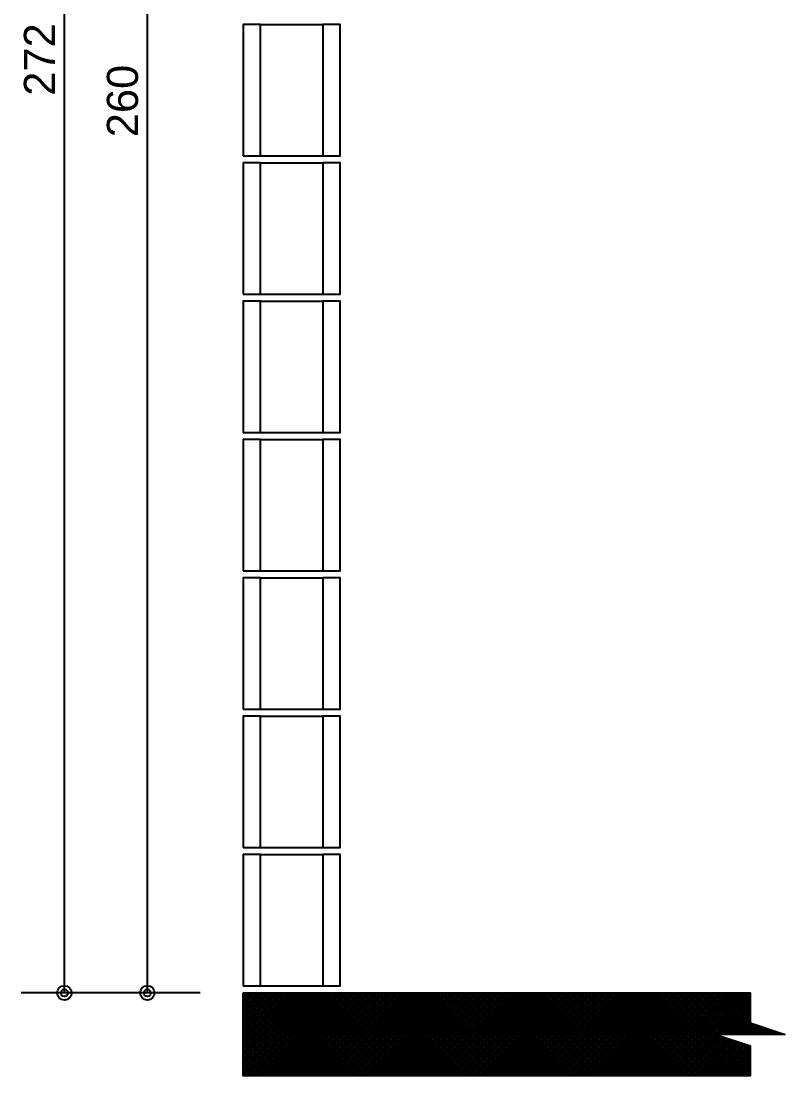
# Model space of a CAD drawing. Extents: x 0 to 119, y 0 to 84.
# Drawn here: x 57.99 to 62.4, y 52.02 to 58.12 of the extents above; entities that cross this region are included whole.
import ezdxf

# ---------------------------------------------------------------- set-up
doc = ezdxf.new("R2010")
doc.units = 0
doc.header["$MEASUREMENT"] = 0
for name, color, linetype in [('10', 252, 'CONTINUOUS'), ('29', 9, 'CONTINUOUS'), ('32', 250, 'CONTINUOUS'), ('6', 178, 'CONTINUOUS')]:
    doc.layers.add(name, color=color, linetype=linetype)
doc.styles.add('TQS_ARIAL', font='arial.ttf')

msp = doc.modelspace()

# ---------------------------------------------------------------- linework, layer by layer
at = {"layer": '10', "color": 252, "linetype": 'Continuous'}
for p, q in [((59.370338, 58.098924), (59.730338, 58.098924)), ((59.370338, 57.338924), (59.730338, 57.338924)), ((59.370338, 57.298924), (59.730338, 57.298924)), ((59.370338, 56.538924), (59.730338, 56.538924)), ((59.370338, 56.498924), (59.730338, 56.498924)), ((59.370338, 55.738924), (59.730338, 55.738924)), ((59.370338, 55.698924), (59.730338, 55.698924)), ((59.370338, 54.938924), (59.730338, 54.938924)), ((59.370338, 54.898924), (59.730338, 54.898924)), ((59.370338, 54.138924), (59.730338, 54.138924)), ((59.370338, 54.098924), (59.730338, 54.098924)), ((59.370338, 53.338924), (59.730338, 53.338924)), ((59.370338, 53.298924), (59.730338, 53.298924)), ((59.370338, 52.538924), (59.730338, 52.538924))]:
    msp.add_line(p, q, dxfattribs=at)
for points in [[(59.270338, 57.338924), (59.370338, 57.338924), (59.370338, 58.098924), (59.270338, 58.098924), (59.270338, 57.338924)], [(59.730338, 57.338924), (59.830338, 57.338924), (59.830338, 58.098924), (59.730338, 58.098924), (59.730338, 57.338924)], [(59.270338, 56.538924), (59.370338, 56.538924), (59.370338, 57.298924), (59.270338, 57.298924), (59.270338, 56.538924)], [(59.730338, 56.538924), (59.830338, 56.538924), (59.830338, 57.298924), (59.730338, 57.298924), (59.730338, 56.538924)], [(59.270338, 55.738924), (59.370338, 55.738924), (59.370338, 56.498924), (59.270338, 56.498924), (59.270338, 55.738924)], [(59.730338, 55.738924), (59.830338, 55.738924), (59.830338, 56.498924), (59.730338, 56.498924), (59.730338, 55.738924)], [(59.270338, 54.938924), (59.370338, 54.938924), (59.370338, 55.698924), (59.270338, 55.698924), (59.270338, 54.938924)], [(59.730338, 54.938924), (59.830338, 54.938924), (59.830338, 55.698924), (59.730338, 55.698924), (59.730338, 54.938924)], [(59.270338, 54.138924), (59.370338, 54.138924), (59.370338, 54.898924), (59.270338, 54.898924), (59.270338, 54.138924)], [(59.730338, 54.138924), (59.830338, 54.138924), (59.830338, 54.898924), (59.730338, 54.898924), (59.730338, 54.138924)], [(59.270338, 53.338924), (59.370338, 53.338924), (59.370338, 54.098924), (59.270338, 54.098924), (59.270338, 53.338924)], [(59.730338, 53.338924), (59.830338, 53.338924), (59.830338, 54.098924), (59.730338, 54.098924), (59.730338, 53.338924)], [(59.270338, 52.538924), (59.370338, 52.538924), (59.370338, 53.298924), (59.270338, 53.298924), (59.270338, 52.538924)], [(59.730338, 52.538924), (59.830338, 52.538924), (59.830338, 53.298924), (59.730338, 53.298924), (59.730338, 52.538924)]]:
    msp.add_lwpolyline(points, dxfattribs=at)
at = {"layer": '29', "color": 9, "linetype": 'Continuous'}
for p, q in [((59.270338, 52.029564), (59.739698, 52.498924)), ((59.270338, 52.043707), (59.725556, 52.498924)), ((59.270338, 52.057849), (59.711414, 52.498924)), ((59.270338, 52.071991), (59.697271, 52.498924)), ((59.270338, 52.086133), (59.683129, 52.498924)), ((59.270338, 52.100275), (59.668987, 52.498924)), ((59.270338, 52.114417), (59.654845, 52.498924)), ((59.270338, 52.128559), (59.640703, 52.498924)), ((59.270338, 52.142702), (59.626561, 52.498924)), ((59.270338, 52.156844), (59.612419, 52.498924)), ((59.270338, 52.170986), (59.598277, 52.498924)), ((59.270338, 52.185128), (59.584134, 52.498924)), ((59.270338, 52.19927), (59.569992, 52.498924)), ((59.270338, 52.213412), (59.55585, 52.498924)), ((59.270338, 52.227554), (59.541708, 52.498924)), ((59.270338, 52.241697), (59.527566, 52.498924)), ((59.270338, 52.255839), (59.513424, 52.498924)), ((59.270338, 52.269981), (59.499282, 52.498924)), ((59.270338, 52.284123), (59.485139, 52.498924)), ((59.270338, 52.298265), (59.470997, 52.498924)), ((59.270338, 52.312407), (59.456855, 52.498924)), ((59.270338, 52.325591), (59.442713, 52.498924)), ((59.270338, 52.340691), (59.428571, 52.498924)), ((59.270338, 52.354834), (59.414429, 52.498924)), ((59.270338, 52.368976), (59.400287, 52.498924)), ((59.270338, 52.383118), (59.386144, 52.498924)), ((59.270338, 52.39726), (59.372002, 52.498924)), ((59.270338, 52.411402), (59.35786, 52.498924)), ((59.270338, 52.425544), (59.343718, 52.498924)), ((59.270338, 52.439686), (59.329576, 52.498924)), ((59.270338, 52.453829), (59.315434, 52.498924)), ((59.270338, 52.467971), (59.301292, 52.498924)), ((59.270338, 52.482113), (59.28715, 52.498924)), ((59.270338, 52.496255), (59.273007, 52.498924)), ((59.270338, 52.49496), (59.746373, 52.018924)), ((59.270338, 52.480818), (59.732231, 52.018924)), ((59.270338, 52.466676), (59.718089, 52.018924)), ((59.27384, 52.018924), (59.75384, 52.498924)), ((59.280516, 52.498924), (59.760516, 52.018924)), ((59.287982, 52.018924), (59.767982, 52.498924)), ((59.294658, 52.498924), (59.774658, 52.018924)), ((59.302124, 52.018924), (59.782124, 52.498924)), ((59.3088, 52.498924), (59.7888, 52.018924)), ((59.316266, 52.018924), (59.796266, 52.498924)), ((59.322942, 52.498924), (59.802942, 52.018924)), ((59.330409, 52.018924), (59.810409, 52.498924)), ((59.337084, 52.498924), (59.817084, 52.018924)), ((59.344551, 52.018924), (59.824551, 52.498924)), ((59.351226, 52.498924), (59.831226, 52.018924)), ((59.358693, 52.018924), (59.838693, 52.498924)), ((59.365368, 52.498924), (59.845368, 52.018924)), ((59.372835, 52.018924), (59.852835, 52.498924)), ((59.37951, 52.498924), (59.85951, 52.018924)), ((59.386977, 52.018924), (59.866977, 52.498924)), ((59.393653, 52.498924), (59.873653, 52.018924)), ((59.401119, 52.018924), (59.881119, 52.498924)), ((59.407795, 52.498924), (59.887795, 52.018924)), ((59.415261, 52.018924), (59.895261, 52.498924)), ((59.421937, 52.498924), (59.901937, 52.018924)), ((59.429403, 52.018924), (59.909403, 52.498924)), ((59.436079, 52.498924), (59.916079, 52.018924)), ((59.443546, 52.018924), (59.923546, 52.498924)), ((59.450221, 52.498924), (59.930221, 52.018924)), ((59.457688, 52.018924), (59.937688, 52.498924)), ((59.464363, 52.498924), (59.944363, 52.018924)), ((59.47183, 52.018924), (59.95183, 52.498924)), ((59.478505, 52.498924), (59.958505, 52.018924)), ((59.485972, 52.018924), (59.965972, 52.498924)), ((59.492648, 52.498924), (59.972648, 52.018924)), ((59.500114, 52.018924), (59.980114, 52.498924)), ((59.50679, 52.498924), (59.98679, 52.018924)), ((59.514256, 52.018924), (59.994256, 52.498924)), ((59.520932, 52.498924), (60.000932, 52.018924)), ((59.528398, 52.018924), (60.008398, 52.498924)), ((59.535074, 52.498924), (60.015074, 52.018924)), ((59.542541, 52.018924), (60.022541, 52.498924)), ((59.549216, 52.498924), (60.029216, 52.018924)), ((59.556683, 52.018924), (60.036683, 52.498924)), ((59.563358, 52.498924), (60.043358, 52.018924)), ((59.570825, 52.018924), (60.050825, 52.498924)), ((59.5775, 52.498924), (60.0575, 52.018924)), ((59.584967, 52.018924), (60.064967, 52.498924)), ((59.591643, 52.498924), (60.071643, 52.018924)), ((59.599109, 52.018924), (60.079109, 52.498924)), ((59.605785, 52.498924), (60.085785, 52.018924)), ((59.613251, 52.018924), (60.093251, 52.498924)), ((59.619927, 52.498924), (60.099927, 52.018924)), ((59.627393, 52.018924), (60.107393, 52.498924)), ((59.634069, 52.498924), (60.114069, 52.018924)), ((59.641536, 52.018924), (60.121536, 52.498924)), ((59.648211, 52.498924), (60.128211, 52.018924)), ((59.655678, 52.018924), (60.135678, 52.498924)), ((59.662353, 52.498924), (60.142353, 52.018924)), ((59.66982, 52.018924), (60.14982, 52.498924)), ((59.676495, 52.498924), (60.156495, 52.018924)), ((59.683962, 52.018924), (60.163962, 52.498924)), ((59.690637, 52.498924), (60.170637, 52.018924)), ((59.698104, 52.018924), (60.178104, 52.498924)), ((59.70478, 52.498924), (60.18478, 52.018924)), ((59.712246, 52.018924), (60.192246, 52.498924)), ((59.718922, 52.498924), (60.198922, 52.018924)), ((59.726388, 52.018924), (60.206388, 52.498924)), ((59.733064, 52.498924), (60.213064, 52.018924)), ((59.74053, 52.018924), (60.22053, 52.498924)), ((59.747206, 52.498924), (60.227206, 52.018924)), ((59.754673, 52.018924), (60.234673, 52.498924)), ((59.761348, 52.498924), (60.241348, 52.018924)), ((59.768815, 52.018924), (60.248815, 52.498924)), ((59.77549, 52.498924), (60.25549, 52.018924)), ((59.782957, 52.018924), (60.262957, 52.498924)), ((59.789632, 52.498924), (60.269632, 52.018924)), ((59.797099, 52.018924), (60.277099, 52.498924)), ((59.803775, 52.498924), (60.283775, 52.018924)), ((59.811241, 52.018924), (60.291241, 52.498924)), ((59.817917, 52.498924), (60.297917, 52.018924)), ((59.825383, 52.018924), (60.305383, 52.498924)), ((59.832059, 52.498924), (60.312059, 52.018924)), ((59.839525, 52.018924), (60.319525, 52.498924)), ((59.846201, 52.498924), (60.326201, 52.018924)), ((59.853668, 52.018924), (60.333668, 52.498924)), ((59.860343, 52.498924), (60.340343, 52.018924)), ((59.86781, 52.018924), (60.34781, 52.498924)), ((59.874485, 52.498924), (60.354485, 52.018924)), ((59.881952, 52.018924), (60.361952, 52.498924)), ((59.888627, 52.498924), (60.368627, 52.018924)), ((59.896094, 52.018924), (60.376094, 52.498924)), ((59.90277, 52.498924), (60.38277, 52.018924)), ((59.910236, 52.018924), (60.390236, 52.498924)), ((59.916912, 52.498924), (60.396912, 52.018924)), ((59.924378, 52.018924), (60.404378, 52.498924)), ((59.931054, 52.498924), (60.411054, 52.018924)), ((59.93852, 52.018924), (60.41852, 52.498924)), ((59.945196, 52.498924), (60.425196, 52.018924)), ((59.952663, 52.018924), (60.432663, 52.498924)), ((59.959338, 52.498924), (60.439338, 52.018924)), ((59.966805, 52.018924), (60.446805, 52.498924)), ((59.97348, 52.498924), (60.45348, 52.018924)), ((59.980947, 52.018924), (60.460947, 52.498924)), ((59.987622, 52.498924), (60.467622, 52.018924)), ((59.995089, 52.018924), (60.475089, 52.498924)), ((60.001764, 52.498924), (60.481764, 52.018924)), ((60.009231, 52.018924), (60.489231, 52.498924)), ((60.015907, 52.498924), (60.495907, 52.018924)), ((60.023373, 52.018924), (60.503373, 52.498924)), ((60.030049, 52.498924), (60.510049, 52.018924)), ((60.037515, 52.018924), (60.517515, 52.498924)), ((60.044191, 52.498924), (60.524191, 52.018924)), ((60.051657, 52.018924), (60.531657, 52.498924)), ((60.058333, 52.498924), (60.538333, 52.018924)), ((60.0658, 52.018924), (60.5458, 52.498924)), ((60.072475, 52.498924), (60.552475, 52.018924)), ((60.079942, 52.018924), (60.559942, 52.498924)), ((60.086617, 52.498924), (60.566617, 52.018924)), ((60.094084, 52.018924), (60.574084, 52.498924)), ((60.100759, 52.498924), (60.580759, 52.018924)), ((60.108226, 52.018924), (60.588226, 52.498924)), ((60.114902, 52.498924), (60.594902, 52.018924)), ((60.122368, 52.018924), (60.602368, 52.498924)), ((60.129044, 52.498924), (60.609044, 52.018924)), ((60.13651, 52.018924), (60.61651, 52.498924)), ((60.143186, 52.498924), (60.623186, 52.018924)), ((60.150652, 52.018924), (60.630652, 52.498924)), ((60.157328, 52.498924), (60.637328, 52.018924)), ((60.164795, 52.018924), (60.644795, 52.498924)), ((60.17147, 52.498924), (60.65147, 52.018924)), ((60.178937, 52.018924), (60.658937, 52.498924)), ((60.185612, 52.498924), (60.665612, 52.018924)), ((60.193079, 52.018924), (60.673079, 52.498924)), ((60.199754, 52.498924), (60.679754, 52.018924)), ((60.207221, 52.018924), (60.687221, 52.498924)), ((60.213896, 52.498924), (60.693896, 52.018924)), ((60.221363, 52.018924), (60.701363, 52.498924)), ((60.228039, 52.498924), (60.708039, 52.018924)), ((60.235505, 52.018924), (60.715505, 52.498924)), ((60.242181, 52.498924), (60.722181, 52.018924)), ((60.249647, 52.018924), (60.729647, 52.498924)), ((60.256323, 52.498924), (60.736323, 52.018924)), ((60.263789, 52.018924), (60.743789, 52.498924)), ((60.270465, 52.498924), (60.750465, 52.018924)), ((60.277932, 52.018924), (60.757932, 52.498924)), ((60.284607, 52.498924), (60.764607, 52.018924)), ((60.292074, 52.018924), (60.772074, 52.498924)), ((60.298749, 52.498924), (60.778749, 52.018924)), ((60.306216, 52.018924), (60.786216, 52.498924)), ((60.312891, 52.498924), (60.792891, 52.018924)), ((60.320358, 52.018924), (60.800358, 52.498924)), ((60.327034, 52.498924), (60.807034, 52.018924)), ((60.3345, 52.018924), (60.8145, 52.498924)), ((60.341176, 52.498924), (60.821176, 52.018924)), ((60.348642, 52.018924), (60.828642, 52.498924)), ((60.355318, 52.498924), (60.835318, 52.018924)), ((60.362784, 52.018924), (60.842784, 52.498924)), ((60.36946, 52.498924), (60.84946, 52.018924)), ((60.376927, 52.018924), (60.856927, 52.498924)), ((60.383602, 52.498924), (60.863602, 52.018924)), ((60.391069, 52.018924), (60.871069, 52.498924)), ((60.397744, 52.498924), (60.877744, 52.018924)), ((60.405211, 52.018924), (60.885211, 52.498924)), ((60.411886, 52.498924), (60.891886, 52.018924)), ((60.419353, 52.018924), (60.899353, 52.498924)), ((60.426029, 52.498924), (60.906029, 52.018924)), ((60.433495, 52.018924), (60.913495, 52.498924)), ((60.440171, 52.498924), (60.920171, 52.018924)), ((60.447637, 52.018924), (60.927637, 52.498924)), ((60.454313, 52.498924), (60.934313, 52.018924)), ((60.461779, 52.018924), (60.941779, 52.498924)), ((60.468455, 52.498924), (60.948455, 52.018924)), ((60.475922, 52.018924), (60.955922, 52.498924)), ((60.482597, 52.498924), (60.962597, 52.018924)), ((60.490064, 52.018924), (60.970064, 52.498924)), ((60.496739, 52.498924), (60.976739, 52.018924)), ((60.504206, 52.018924), (60.984206, 52.498924)), ((60.510881, 52.498924), (60.990881, 52.018924)), ((60.518348, 52.018924), (60.998348, 52.498924)), ((60.525023, 52.498924), (61.005023, 52.018924)), ((60.53249, 52.018924), (61.01249, 52.498924)), ((60.539166, 52.498924), (61.019166, 52.018924)), ((60.546632, 52.018924), (61.026632, 52.498924)), ((60.553308, 52.498924), (61.033308, 52.018924)), ((60.560774, 52.018924), (61.040774, 52.498924)), ((60.56745, 52.498924), (61.04745, 52.018924)), ((60.574916, 52.018924), (61.054916, 52.498924)), ((60.581592, 52.498924), (61.061592, 52.018924)), ((60.589059, 52.018924), (61.069059, 52.498924)), ((60.595734, 52.498924), (61.075734, 52.018924)), ((60.603201, 52.018924), (61.083201, 52.498924)), ((60.609876, 52.498924), (61.089876, 52.018924)), ((60.617343, 52.018924), (61.097343, 52.498924)), ((60.624018, 52.498924), (61.104018, 52.018924)), ((60.631485, 52.018924), (61.111485, 52.498924)), ((60.638161, 52.498924), (61.118161, 52.018924)), ((60.645627, 52.018924), (61.125627, 52.498924)), ((60.652303, 52.498924), (61.132303, 52.018924)), ((60.659769, 52.018924), (61.139769, 52.498924)), ((60.666445, 52.498924), (61.146445, 52.018924)), ((60.673911, 52.018924), (61.153911, 52.498924)), ((60.680587, 52.498924), (61.160587, 52.018924)), ((60.688054, 52.018924), (61.168054, 52.498924)), ((60.694729, 52.498924), (61.174729, 52.018924)), ((60.702196, 52.018924), (61.182196, 52.498924)), ((60.708871, 52.498924), (61.188871, 52.018924)), ((60.716338, 52.018924), (61.196338, 52.498924)), ((60.723013, 52.498924), (61.203013, 52.018924)), ((60.73048, 52.018924), (61.21048, 52.498924)), ((60.737156, 52.498924), (61.217156, 52.018924)), ((60.744622, 52.018924), (61.224622, 52.498924)), ((60.751298, 52.498924), (61.231298, 52.018924)), ((60.758764, 52.018924), (61.238764, 52.498924)), ((60.76544, 52.498924), (61.24544, 52.018924)), ((60.772906, 52.018924), (61.252906, 52.498924)), ((60.779582, 52.498924), (61.259582, 52.018924)), ((60.787049, 52.018924), (61.267049, 52.498924)), ((60.793724, 52.498924), (61.273724, 52.018924)), ((60.801191, 52.018924), (61.281191, 52.498924)), ((60.807866, 52.498924), (61.287866, 52.018924)), ((60.815333, 52.018924), (61.295333, 52.498924)), ((60.822008, 52.498924), (61.302008, 52.018924)), ((60.829475, 52.018924), (61.309475, 52.498924)), ((60.83615, 52.498924), (61.31615, 52.018924)), ((60.843617, 52.018924), (61.323617, 52.498924)), ((60.850293, 52.498924), (61.330293, 52.018924)), ((60.857759, 52.018924), (61.337759, 52.498924)), ((60.864435, 52.498924), (61.344435, 52.018924)), ((60.871901, 52.018924), (61.351901, 52.498924)), ((60.878577, 52.498924), (61.358577, 52.018924)), ((60.886043, 52.018924), (61.366043, 52.498924)), ((60.892719, 52.498924), (61.372719, 52.018924)), ((60.900186, 52.018924), (61.380186, 52.498924)), ((60.906861, 52.498924), (61.386861, 52.018924)), ((60.914328, 52.018924), (61.394328, 52.498924)), ((60.921003, 52.498924), (61.401003, 52.018924)), ((60.92847, 52.018924), (61.40847, 52.498924)), ((60.935145, 52.498924), (61.415145, 52.018924)), ((60.942612, 52.018924), (61.422612, 52.498924)), ((60.949288, 52.498924), (61.429288, 52.018924)), ((60.956754, 52.018924), (61.436754, 52.498924)), ((60.96343, 52.498924), (61.44343, 52.018924)), ((60.970896, 52.018924), (61.450896, 52.498924)), ((60.977572, 52.498924), (61.457572, 52.018924)), ((60.985038, 52.018924), (61.465038, 52.498924)), ((60.991714, 52.498924), (61.471714, 52.018924)), ((60.999181, 52.018924), (61.479181, 52.498924)), ((61.005856, 52.498924), (61.485856, 52.018924)), ((61.013323, 52.018924), (61.493323, 52.498924)), ((61.019998, 52.498924), (61.499998, 52.018924)), ((61.027465, 52.018924), (61.507465, 52.498924)), ((61.03414, 52.498924), (61.51414, 52.018924)), ((61.041607, 52.018924), (61.521607, 52.498924)), ((61.048282, 52.498924), (61.528282, 52.018924)), ((61.055749, 52.018924), (61.535749, 52.498924)), ((61.062425, 52.498924), (61.542425, 52.018924)), ((61.069891, 52.018924), (61.549891, 52.498924)), ((61.076567, 52.498924), (61.556567, 52.018924)), ((61.084033, 52.018924), (61.564033, 52.498924)), ((61.090709, 52.498924), (61.570709, 52.018924)), ((61.098175, 52.018924), (61.578175, 52.498924)), ((61.104851, 52.498924), (61.584851, 52.018924)), ((61.112318, 52.018924), (61.592318, 52.498924)), ((61.118993, 52.498924), (61.598993, 52.018924)), ((61.12646, 52.018924), (61.60646, 52.498924)), ((61.133135, 52.498924), (61.613135, 52.018924)), ((61.140602, 52.018924), (61.620602, 52.498924)), ((61.147277, 52.498924), (61.627277, 52.018924)), ((61.154744, 52.018924), (61.634744, 52.498924)), ((61.16142, 52.498924), (61.64142, 52.018924)), ((61.168886, 52.018924), (61.648886, 52.498924)), ((61.175562, 52.498924), (61.655562, 52.018924)), ((61.183028, 52.018924), (61.663028, 52.498924)), ((61.189704, 52.498924), (61.669704, 52.018924)), ((61.19717, 52.018924), (61.67717, 52.498924)), ((61.203846, 52.498924), (61.683846, 52.018924)), ((61.211313, 52.018924), (61.691313, 52.498924)), ((61.217988, 52.498924), (61.697988, 52.018924)), ((61.225455, 52.018924), (61.705455, 52.498924)), ((61.23213, 52.498924), (61.71213, 52.018924)), ((61.239597, 52.018924), (61.719597, 52.498924)), ((61.246272, 52.498924), (61.726272, 52.018924)), ((61.253739, 52.018924), (61.733739, 52.498924)), ((61.260415, 52.498924), (61.740415, 52.018924)), ((61.267881, 52.018924), (61.747881, 52.498924)), ((61.274557, 52.498924), (61.754557, 52.018924)), ((61.282023, 52.018924), (61.762023, 52.498924)), ((61.288699, 52.498924), (61.768699, 52.018924)), ((61.296165, 52.018924), (61.776165, 52.498924)), ((61.302841, 52.498924), (61.782841, 52.018924)), ((61.310308, 52.018924), (61.790308, 52.498924)), ((61.316983, 52.498924), (61.796983, 52.018924)), ((61.32445, 52.018924), (61.80445, 52.498924)), ((61.331125, 52.498924), (61.811125, 52.018924)), ((61.338592, 52.018924), (61.818592, 52.498924)), ((61.345267, 52.498924), (61.825267, 52.018924)), ((61.352734, 52.018924), (61.832734, 52.498924)), ((61.359409, 52.498924), (61.839409, 52.018924)), ((61.366876, 52.018924), (61.846876, 52.498924)), ((61.373552, 52.498924), (61.853552, 52.018924)), ((61.381018, 52.018924), (61.861018, 52.498924)), ((61.387694, 52.498924), (61.867694, 52.018924)), ((61.39516, 52.018924), (61.87516, 52.498924)), ((61.401836, 52.498924), (61.881836, 52.018924)), ((61.409302, 52.018924), (61.889302, 52.498924)), ((61.415978, 52.498924), (61.895978, 52.018924)), ((61.423445, 52.018924), (61.903445, 52.498924)), ((61.43012, 52.498924), (61.91012, 52.018924)), ((61.437587, 52.018924), (61.917587, 52.498924)), ((61.444262, 52.498924), (61.924262, 52.018924)), ((61.451729, 52.018924), (61.931729, 52.498924)), ((61.458404, 52.498924), (61.938404, 52.018924)), ((61.465871, 52.018924), (61.945871, 52.498924)), ((61.472547, 52.498924), (61.952547, 52.018924)), ((61.480013, 52.018924), (61.960013, 52.498924)), ((61.486689, 52.498924), (61.966689, 52.018924)), ((61.494155, 52.018924), (61.974155, 52.498924)), ((61.500831, 52.498924), (61.980831, 52.018924)), ((61.508297, 52.018924), (61.988297, 52.498924)), ((61.514973, 52.498924), (61.994973, 52.018924)), ((61.52244, 52.018924), (62.00244, 52.498924)), ((61.529115, 52.498924), (62.009115, 52.018924)), ((61.536582, 52.018924), (62.016582, 52.498924)), ((61.543257, 52.498924), (62.023257, 52.018924)), ((61.550724, 52.018924), (62.030724, 52.498924)), ((61.557399, 52.498924), (62.037399, 52.018924)), ((61.564866, 52.018924), (62.044866, 52.498924)), ((61.571542, 52.498924), (62.051542, 52.018924)), ((61.579008, 52.018924), (62.059008, 52.498924)), ((61.585684, 52.498924), (62.065684, 52.018924)), ((61.59315, 52.018924), (62.07315, 52.498924)), ((61.599826, 52.498924), (62.079826, 52.018924)), ((61.607292, 52.018924), (62.087292, 52.498924)), ((61.613968, 52.498924), (62.093968, 52.018924)), ((61.621435, 52.018924), (62.101435, 52.498924)), ((61.62811, 52.498924), (62.10811, 52.018924)), ((61.635577, 52.018924), (62.115577, 52.498924)), ((61.642252, 52.498924), (62.122252, 52.018924)), ((61.649719, 52.018924), (62.129719, 52.498924)), ((61.656394, 52.498924), (62.136394, 52.018924)), ((61.663861, 52.018924), (62.143861, 52.498924)), ((61.670536, 52.498924), (62.150536, 52.018924)), ((61.678003, 52.018924), (62.158003, 52.498924)), ((61.684679, 52.498924), (62.164679, 52.018924)), ((61.692145, 52.018924), (62.172145, 52.498924)), ((61.698821, 52.498924), (62.178821, 52.018924)), ((61.706287, 52.018924), (62.186287, 52.498924)), ((61.712963, 52.498924), (62.192963, 52.018924)), ((61.720429, 52.018924), (62.200673, 52.498924)), ((61.727105, 52.498924), (62.200673, 52.025356)), ((61.734572, 52.018924), (62.200673, 52.485026)), ((61.741247, 52.498924), (62.200673, 52.039498)), ((61.748714, 52.018924), (62.200673, 52.470884)), ((61.755389, 52.498924), (62.200673, 52.05364)), ((61.769531, 52.498924), (62.009531, 52.258924)), ((61.783674, 52.498924), (62.023674, 52.258924)), ((61.797816, 52.498924), (62.037816, 52.258924)), ((61.811958, 52.498924), (62.051958, 52.258924)), ((61.8261, 52.498924), (62.0661, 52.258924)), ((61.840242, 52.498924), (62.080242, 52.258924)), ((61.854384, 52.498924), (62.094384, 52.258924)), ((61.868526, 52.498924), (62.108526, 52.258924)), ((61.882669, 52.498924), (62.122669, 52.258924)), ((61.896811, 52.498924), (62.136811, 52.258924)), ((61.910953, 52.498924), (62.150953, 52.258924)), ((61.925095, 52.498924), (62.165095, 52.258924)), ((61.939237, 52.498924), (62.179237, 52.258924)), ((61.953379, 52.498924), (62.193379, 52.258924)), ((61.967521, 52.498924), (62.207521, 52.258924)), ((61.981663, 52.498924), (62.221663, 52.258924)), ((61.995806, 52.498924), (62.235806, 52.258924)), ((62.009948, 52.498924), (62.249948, 52.258924)), ((62.02409, 52.498924), (62.26409, 52.258924)), ((62.038232, 52.498924), (62.200673, 52.336483)), ((62.052374, 52.498924), (62.200673, 52.350625)), ((62.066516, 52.498924), (62.200673, 52.364767)), ((62.080658, 52.498924), (62.200673, 52.378909)), ((62.094801, 52.498924), (62.200673, 52.393052)), ((62.108943, 52.498924), (62.200673, 52.407194)), ((62.123085, 52.498924), (62.200673, 52.421336)), ((62.137227, 52.498924), (62.200673, 52.435478)), ((62.151369, 52.498924), (62.200673, 52.44962)), ((62.165511, 52.498924), (62.200673, 52.463762)), ((62.179653, 52.498924), (62.200673, 52.477904)), ((62.193795, 52.498924), (62.200673, 52.492046)), ((59.270338, 52.452534), (59.703947, 52.018924)), ((59.270338, 52.438391), (59.689805, 52.018924)), ((59.270338, 52.424249), (59.675663, 52.018924)), ((59.270338, 52.410107), (59.661521, 52.018924)), ((62.002856, 52.258924), (62.200673, 52.456742)), ((62.016998, 52.258924), (62.200673, 52.4426)), ((62.03114, 52.258924), (62.200673, 52.428458)), ((62.045282, 52.258924), (62.200673, 52.414316)), ((62.059424, 52.258924), (62.200673, 52.400173)), ((59.270338, 52.395965), (59.647378, 52.018924)), ((59.270338, 52.381823), (59.633236, 52.018924)), ((59.270338, 52.367681), (59.619094, 52.018924)), ((59.270338, 52.353539), (59.604952, 52.018924)), ((59.270338, 52.339396), (59.59081, 52.018924)), ((62.073567, 52.258924), (62.200673, 52.386031)), ((62.087709, 52.258924), (62.200673, 52.371889)), ((62.101851, 52.258924), (62.200673, 52.357747)), ((62.115993, 52.258924), (62.200673, 52.343605)), ((59.270338, 52.325591), (59.576668, 52.018924)), ((59.270338, 52.311112), (59.562526, 52.018924)), ((59.270338, 52.29697), (59.548384, 52.018924)), ((59.270338, 52.282828), (59.534241, 52.018924)), ((62.130135, 52.258924), (62.200673, 52.329463)), ((62.144277, 52.258924), (62.208376, 52.323023)), ((62.158419, 52.258924), (62.218983, 52.319488)), ((62.172561, 52.258924), (62.229589, 52.315952)), ((62.186704, 52.258924), (62.240196, 52.312417)), ((62.200846, 52.258924), (62.250803, 52.308881)), ((62.214988, 52.258924), (62.261409, 52.305346)), ((62.217012, 52.320145), (62.278232, 52.258924)), ((62.22913, 52.258924), (62.272016, 52.30181)), ((62.238225, 52.313074), (62.292374, 52.258924)), ((62.243272, 52.258924), (62.282622, 52.298275)), ((62.257414, 52.258924), (62.293229, 52.294739)), ((62.259438, 52.306003), (62.306516, 52.258924)), ((62.271556, 52.258924), (62.303836, 52.291204)), ((62.280651, 52.298932), (62.320658, 52.258924)), ((62.285699, 52.258924), (62.314442, 52.287668)), ((62.299841, 52.258924), (62.325049, 52.284133)), ((62.301864, 52.291861), (62.334801, 52.258924)), ((62.313983, 52.258924), (62.335655, 52.280597)), ((62.323077, 52.28479), (62.348943, 52.258924)), ((62.328125, 52.258924), (62.346262, 52.277061)), ((62.344291, 52.277719), (62.363085, 52.258924)), ((59.270338, 52.268686), (59.520099, 52.018924)), ((59.270338, 52.254544), (59.505957, 52.018924)), ((59.270338, 52.240401), (59.491815, 52.018924)), ((59.270338, 52.226259), (59.477673, 52.018924)), ((61.762856, 52.018924), (62.00231, 52.258379)), ((61.776998, 52.018924), (62.012917, 52.254843)), ((61.79114, 52.018924), (62.023523, 52.251308)), ((61.805282, 52.018924), (62.03413, 52.247772)), ((61.819424, 52.018924), (62.044737, 52.244237)), ((61.833567, 52.018924), (62.055343, 52.240701)), ((61.847709, 52.018924), (62.06595, 52.237166)), ((61.861851, 52.018924), (62.076556, 52.23363)), ((61.875993, 52.018924), (62.087163, 52.230095)), ((61.890135, 52.018924), (62.09777, 52.226559)), ((61.904277, 52.018924), (62.108376, 52.223023)), ((61.918419, 52.018924), (62.118983, 52.219488)), ((62.01396, 52.254495), (62.200673, 52.067782)), ((62.035174, 52.247424), (62.200673, 52.081925)), ((62.056387, 52.240353), (62.200673, 52.096067)), ((62.0776, 52.233282), (62.200673, 52.110209)), ((62.098813, 52.226211), (62.200673, 52.124351)), ((62.120027, 52.21914), (62.200673, 52.138493)), ((62.342267, 52.258924), (62.356869, 52.273526)), ((62.356409, 52.258924), (62.367475, 52.26999)), ((62.365504, 52.270648), (62.377227, 52.258924)), ((62.370551, 52.258924), (62.378082, 52.266455)), ((62.384694, 52.258924), (62.388688, 52.262919)), ((62.386717, 52.263577), (62.391369, 52.258924)), ((62.398836, 52.258924), (62.399295, 52.259384)), ((59.270338, 52.212117), (59.463531, 52.018924)), ((59.270338, 52.197975), (59.449389, 52.018924)), ((59.270338, 52.183833), (59.435246, 52.018924)), ((59.270338, 52.169691), (59.421104, 52.018924)), ((59.270338, 52.155549), (59.406962, 52.018924)), ((61.932561, 52.018924), (62.129589, 52.215952)), ((61.946704, 52.018924), (62.140196, 52.212417)), ((61.960846, 52.018924), (62.150803, 52.208881)), ((61.974988, 52.018924), (62.161409, 52.205346)), ((61.98913, 52.018924), (62.172016, 52.20181)), ((62.003272, 52.018924), (62.182622, 52.198275)), ((62.017414, 52.018924), (62.193229, 52.194739)), ((62.031556, 52.018924), (62.200673, 52.188041)), ((62.045699, 52.018924), (62.200673, 52.173899)), ((62.059841, 52.018924), (62.200673, 52.159757)), ((62.14124, 52.212069), (62.200673, 52.152635)), ((62.162453, 52.204998), (62.200673, 52.166777)), ((62.183666, 52.197927), (62.200673, 52.18092)), ((59.270338, 52.141407), (59.39282, 52.018924)), ((59.270338, 52.127264), (59.378678, 52.018924)), ((59.270338, 52.113122), (59.364536, 52.018924)), ((59.270338, 52.09898), (59.350394, 52.018924)), ((62.073983, 52.018924), (62.200673, 52.145615)), ((62.088125, 52.018924), (62.200673, 52.131473)), ((62.102267, 52.018924), (62.200673, 52.117331)), ((62.116409, 52.018924), (62.200673, 52.103189)), ((59.270338, 52.084838), (59.336251, 52.018924)), ((59.270338, 52.070696), (59.322109, 52.018924)), ((59.270338, 52.056554), (59.307967, 52.018924)), ((59.270338, 52.042412), (59.293825, 52.018924)), ((62.130551, 52.018924), (62.200673, 52.089046)), ((62.144694, 52.018924), (62.200673, 52.074904)), ((62.158836, 52.018924), (62.200673, 52.060762)), ((62.172978, 52.018924), (62.200673, 52.04662)), ((59.270338, 52.028269), (59.279683, 52.018924)), ((62.18712, 52.018924), (62.200673, 52.032478))]:
    msp.add_line(p, q, dxfattribs=at)
msp.add_lwpolyline([(59.270338, 52.498924), (62.200673, 52.498924), (62.200673, 52.325591), (62.400673, 52.258924), (62.000673, 52.258924), (62.200673, 52.192258), (62.200673, 52.018924), (59.270338, 52.018924), (59.270338, 52.192258), (59.270338, 52.258924), (59.270338, 52.325591), (59.270338, 52.498924)], dxfattribs=at)
at = {"layer": '32', "color": 250, "linetype": 'Continuous'}
for p, q in [((58.236362, 52.498924), (58.236362, 63.378924)), ((58.716026, 52.498924), (58.716026, 62.898924)), ((58.770338, 52.498924), (57.986362, 52.498924)), ((59.020338, 52.498924), (58.466026, 52.498924)), ((59.020338, 52.498924), (59.020338, 52.498924)), ((59.270338, 52.498924), (59.270338, 52.498924)), ((59.270338, 52.498924), (59.270338, 52.498924)), ((59.270338, 52.498924), (59.270338, 52.498924)), ((59.270338, 52.498924), (59.270338, 52.498924)), ((59.270338, 52.018924), (59.270338, 52.018924))]:
    msp.add_line(p, q, dxfattribs=at)
for centre, radius in [((58.236362, 52.498924), 0.041625), ((58.716026, 52.498924), 0.041625), ((58.236362, 52.498924), 0.02075), ((58.716026, 52.498924), 0.02075)]:
    msp.add_circle(centre, radius, dxfattribs=at)
at = {"layer": '6', "color": 178, "linetype": 'Continuous'}
msp.add_lwpolyline([(59.270338, 52.498924), (62.200673, 52.498924), (62.200673, 52.325591), (62.400673, 52.258924), (62.000673, 52.258924), (62.200673, 52.192258), (62.200673, 52.018924), (59.270338, 52.018924), (59.270338, 52.192258), (59.270338, 52.258924), (59.270338, 52.325591), (59.270338, 52.498924)], dxfattribs=at)

# ---------------------------------------------------------------- texts
at = {"layer": '32', "color": 250, "linetype": 'Continuous', "style": 'TQS_ARIAL'}
for s, p in [('272', (58.182362, 57.686924)), ('260', (58.662026, 57.446924))]:
    msp.add_text(s, height=0.18, rotation=90, dxfattribs=at).set_placement(p)

doc.saveas('drawing.dxf')
